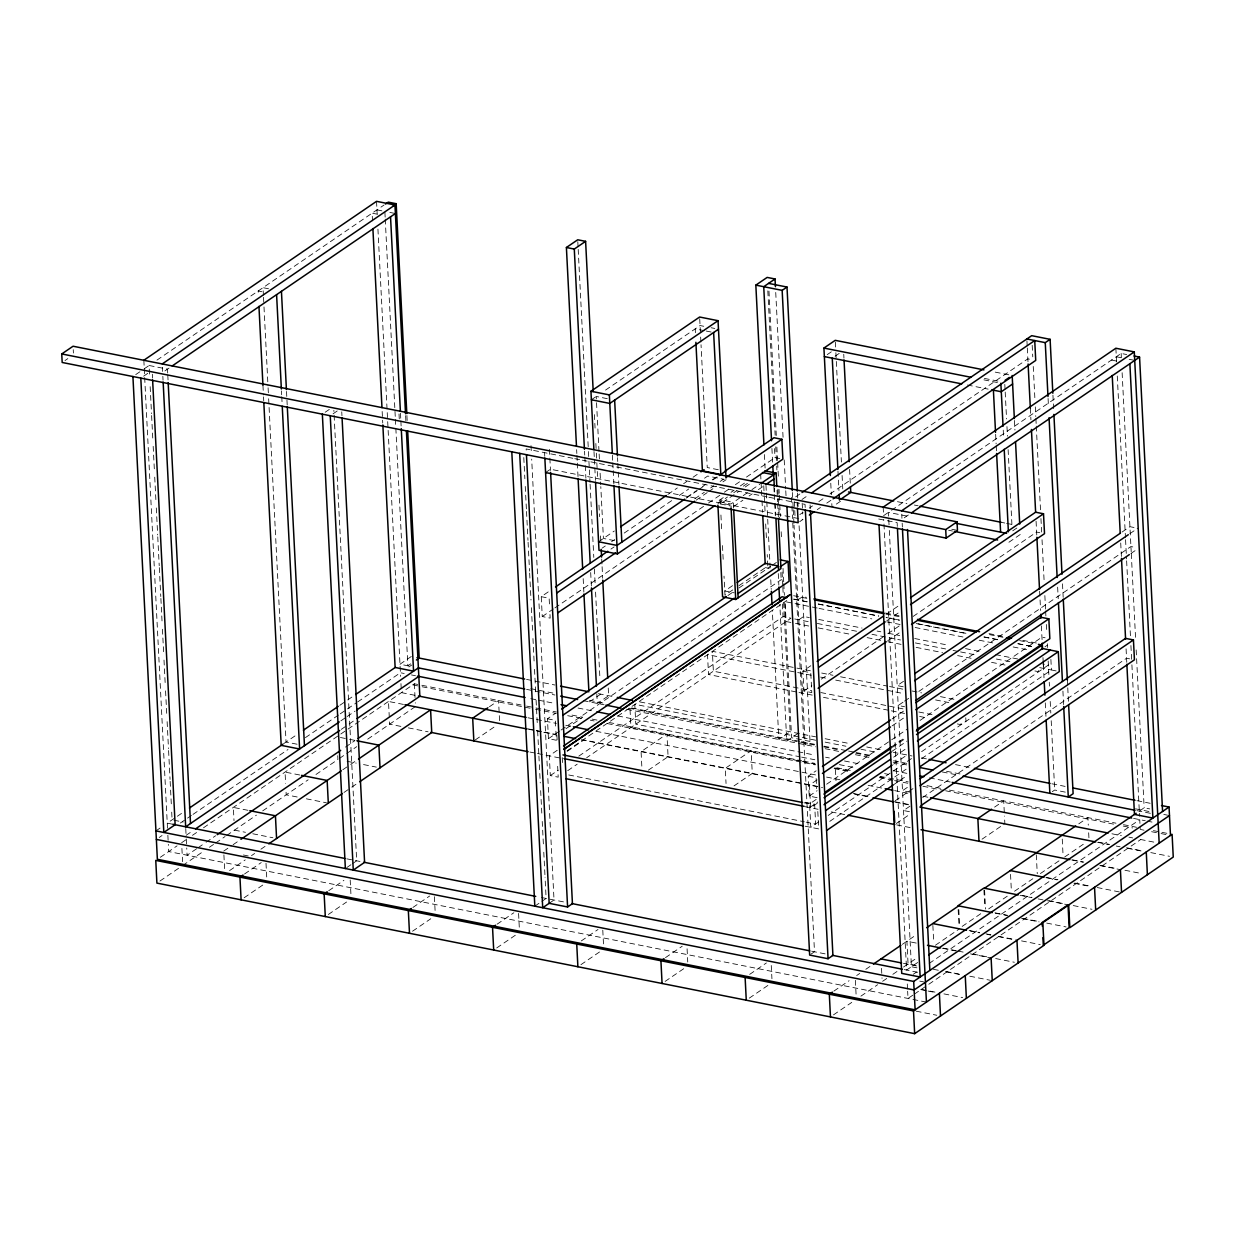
<?xml version="1.0" encoding="UTF-8"?>
<svg xmlns="http://www.w3.org/2000/svg" width="1235" height="1235" viewBox="0 0 1235 1235"><rect width="100%" height="100%" fill="white"/><g stroke="black" fill="none" stroke-linecap="round" stroke-linejoin="round"><path stroke-width="0.75" stroke-dasharray="5 3.75" d="M65.007 360.543L67.832 358.613M135.742 374.591L139.987 371.704M144.279 368.771L150.608 364.449M156.938 360.126L384.039 205.025M143.646 376.166L147.876 373.263M169.025 368.107L162.649 372.461L162.433 367.32M325.191 412.228L329.421 409.341M333.079 413.802L337.325 410.9M591.38 399.769L597.678 395.478M605.551 390.09L700.06 325.546L703.749 326.272M545.577 472.557L550.424 469.238L803.012 519.426L799.369 521.911M827.188 354.646L831.433 351.759M835.076 356.22L839.321 353.318M155.934 830.893L160.179 827.99M181.499 813.433L167.25 823.158L171.989 824.1M283.618 743.686L297.079 734.501M339.826 705.308L346.155 700.986M347.73 699.905L354.075 695.583M411.301 656.495L399.986 664.229L411.317 666.483M410.699 663.859L407.874 665.788L395.787 427.063M159.191 837.484L162.032 835.539M180.341 823.035L191.425 815.471M193.015 814.39L288.002 749.506M305.416 737.619L338.668 714.911M340.258 713.83L356.081 703.024M357.671 701.943L400.418 672.735L404.2 673.492M408.893 666.946L411.734 665.017M598.558 541.764L614.32 531.004M667.873 494.432L677.32 487.964M683.634 483.672L686.784 481.511M693.082 477.219L699.38 472.912M340.829 720.869L345.568 717.612M347.159 716.532L355.078 711.128M602.155 548.124L605.304 545.978M611.603 541.671L614.752 539.525M624.2 533.072L673.029 499.712M679.327 495.42L688.79 488.952M704.537 478.207L707.686 476.046L724.266 479.35M186.099 835.339L192.428 831.016M341.261 729.376L347.591 725.053M349.165 723.972L355.51 719.65M549.976 614.505L550.162 618.117L542.258 616.543L541.254 596.675L549.174 591.256M610.924 549.096L614.088 546.935M686.907 497.196L696.417 490.712M702.746 486.389L705.911 484.228M712.24 479.89L716.995 476.648M160.318 857.275L177.053 845.851M181.622 842.733L186.315 839.522M192.444 835.339L197.291 832.035M203.513 827.774L414.358 683.789L419.962 684.9M686.289 498.091L697.312 490.557M698.902 489.477L705.2 485.17M713.074 479.798L717.797 476.571M694.811 498.77L704.305 492.271M710.634 487.948L713.799 485.787M720.129 481.465L723.309 479.304M696.169 500.144L707.207 492.611M708.782 491.545L716.655 486.158M722.954 481.866L726.103 479.705M196.612 848.738L187.102 855.222L186.732 847.997M198.187 847.658L204.516 843.32M206.106 842.239L215.6 835.755M345.429 747.098L354.924 740.614M542.258 616.543L553.342 608.979M554.932 607.898L706.914 504.096M708.504 503.015L722.753 493.29M724.327 492.209L729.082 488.967M735.412 484.645L740.166 481.388M746.496 477.065L774.993 457.614L779.733 458.555M159.948 881.034L179.723 867.526M182.765 865.442L203.142 851.533M209.41 847.256L214.118 844.045M215.677 842.965L225.079 836.543M226.653 835.478L256.432 815.146M262.7 810.87L308.148 779.825M315.99 774.468L337.927 759.494L337.726 755.696M339.486 758.413L356.73 746.65M367.706 739.148L415.5 706.513L415.315 702.715M723.262 497.612L717.736 501.395L730.888 504.004L750.401 490.681M731.027 492.302L734.146 490.187M740.352 485.942L745.014 482.746M717.983 503.51L727.477 497.026M733.806 492.688L736.971 490.527M743.316 486.204L748.055 482.962M733.605 508.079L733.312 502.352L720.159 499.727L720.375 503.988L739.024 491.252M745.23 487.007L751.451 482.762M751.961 489.616L759.726 484.305M223.72 851.1L231.547 845.743M233.122 844.678L239.389 840.387M342.821 769.745L349.088 765.468M350.663 764.403L356.93 760.112M733.528 506.612L742.852 500.237M749.058 495.991L752.177 493.877M758.383 489.631L763.045 486.436M229.571 870.598L245.24 859.9M251.508 855.623L254.642 853.478M260.909 849.201L265.618 845.99M343.978 792.469L350.246 788.192M351.805 787.112L358.073 782.836M795.695 496.84L800.434 493.599M244.515 874.009L261.249 862.57M489.415 706.744L498.539 700.523L499.218 713.768M801.994 499.48L808.338 495.158M799.863 514.547L803.028 512.386M809.357 508.064L812.522 505.902M818.867 501.58L823.606 498.338M829.951 494.015L1027.844 358.86L1032.583 359.802M244.144 897.752L263.92 884.26M475.351 739.858L496.655 725.315M817.261 509.638L820.426 507.477M826.755 503.139L831.51 499.897M840.464 501.287L831.973 507.091L831.634 500.268M732.54 585.652L724.775 590.963L734.177 592.831M732.756 589.913L724.991 595.224L724.019 576.127M738.978 585.668L767.815 565.97L767.244 554.515M555.889 731.197L556.337 740.244L548.448 738.669L547.445 718.785L555.364 713.382M727.924 595.532L732.679 592.291M739.009 587.968L770.671 566.34M772.261 565.26L777.016 562.018M346.788 867.557L351.033 864.67M352.438 863.697L356.683 860.795L333.867 410.282M589.419 701.866L600.735 694.132M548.448 738.669L559.532 731.105M561.107 730.024L781.184 579.724L784.333 580.357M328.711 890.728L343.917 880.339M566 728.681L582.735 717.242L569.644 714.648M883.596 515.659L889.941 511.336M891.516 510.256L1121.148 353.442L1126.675 354.538M557.232 750.293L549.313 755.712L550.316 775.58L558.205 777.155L557.664 766.317M908.358 514.995L901.982 519.348L901.766 514.208M567.066 750.803L786.772 600.503M328.34 914.487L346.587 902.013M567.158 751.389L583.893 739.966L819.639 786.803M797.825 599.901L802.673 596.598L806.44 597.339M550.316 775.58L558.235 770.177M578.814 756.129L783.052 616.651L790.94 618.21L586.702 757.688M567.714 770.671L577.208 764.172M798.844 619.785L803.692 616.466L809.326 617.593M412.907 907.463L429.641 896.023M412.536 931.221L430.783 918.747M648.313 770.192L668.089 756.685L666.931 733.976L641.073 751.636L641.845 766.781M802.889 671.161L810.778 672.72L811.781 692.603L803.892 691.029L802.889 671.161L810.793 665.742M886.792 613.857L897.876 606.277M1012.731 530.818L1016.976 527.932M886.776 620.819L899.435 612.174M1008.918 542.242L1020.233 534.508M803.892 691.029L811.812 685.626M821.306 679.142L886.221 634.805M887.795 633.725L900.469 625.08M913.128 616.435L1036.628 532.084L1039.777 532.717M887.78 640.703L900.438 632.058M497.103 924.181L513.837 912.758M534.817 906.166L540.467 902.306M541.887 901.334L546.117 898.447L545.052 877.267M549.174 903.325L554.021 900.006L531.683 459.127M798.057 733.343L786.757 741.062L779.825 604.378M496.732 947.94L516.508 934.432M734.022 785.892L752.285 773.419L751.127 750.695L725.269 768.355L726.041 783.515M799.091 525.786L810.021 741.417L805.174 744.72L794.043 525.245M903.557 681.272L897.228 685.595L905.116 687.154M1122.013 532.084L1129.917 526.681L1136.231 527.932M1129.901 533.644L1137.821 528.24M902.986 702.221L898.231 705.463L904.545 706.729M904.56 701.14L909.315 697.898M918.809 691.415L1130.92 546.549L1135.66 547.491M1130.905 553.527L1135.66 550.285M817.107 797.671L809.218 796.096L808.199 776.228L816.119 770.81M892.118 718.924L904.776 710.264M892.087 725.887L904.761 717.242M581.299 940.916L598.018 929.492M817.076 779.902L809.465 785.089L810.608 807.813L818.218 802.611M809.218 796.096L817.122 790.693M826.632 784.21L907.37 729.067M920.044 720.422L1041.939 637.167L1045.103 637.785M891.516 746.851L905.764 737.125M803.954 802.781L809.604 803.908L817.57 798.474M892.442 747.345L906.768 737.557M809.789 807.458L817.755 802.024M892.118 751.235L906.953 741.108M1044.918 646.862L1047.342 645.195M580.929 964.674L600.704 951.166M893.677 757.163L906.336 748.472M893.661 764.125L906.32 755.48M818.712 821.923L810.793 827.342L809.604 803.908M828.206 815.44L905.78 762.458M907.37 761.377L912.125 758.136M921.619 751.652L1048.345 665.078L1042.695 663.951M829.766 821.368L907.354 768.355M921.603 758.66L1051.417 669.972L1056.157 670.929M893.075 785.089L907.324 775.364M907.324 787.39L902.553 790.662L910.442 792.222M665.48 957.634L682.214 946.211M895.174 800.774L907.354 792.469M908.867 791.434L913.437 788.316M909.933 806.177L903.557 810.53L909.871 811.796M922.668 797.486L1126.552 658.24L1131.291 659.181M665.125 981.393L684.885 967.9M896.332 823.498L910.025 814.143M749.676 974.369L766.41 962.945M994.576 807.119L1003.715 800.882L1004.379 814.143M810.855 954.238L814.498 951.753L792.638 520.506M749.305 998.127L769.081 984.619M982.041 839.183L1004.858 823.606L1004.472 816.026M1052.282 791.681L1054.705 790.029L1065.759 792.222M833.872 991.103L849.093 980.713M856.689 975.511L859.73 973.442M865.812 969.29L870.382 966.171M902.353 944.343L916.03 934.988M1078.772 823.853L1087.911 817.616L1088.282 825.181M962.158 926.404L981.933 912.912M833.501 1014.861L851.764 1002.388M860.888 996.151L877.622 984.727M886.761 978.475L882.207 981.593L882.006 977.811M892.843 974.322L897.413 971.204M903.495 967.051L917.188 957.712M935.435 945.238L959.78 928.612M988.679 908.883L1008.455 895.375M1014.537 891.222L1032.8 878.749M1040.395 873.562L1060.17 860.054M1064.724 856.951L1086.013 842.409M917.667 962.482L906.583 970.062L883.751 519.549M1139.318 811.117L1144.166 807.798L1149.692 808.91M913.344 974.245L916.509 972.084M929.183 963.439L1139.751 819.639L1140.198 828.67M912.773 995.209L908.018 998.451L907.648 991.226M914.348 994.129L1140.754 839.507M376.968 209.857L384.857 211.432L385.15 217.206M389.859 212.42L395.385 213.516M1116.301 356.745L1121.828 357.857M1129.191 359.308L1134.718 360.404M377.648 214.273L372.121 213.176L372.507 220.864M1111.454 360.064L1116.98 361.16M995.24 372.121L1010.292 375.116M984.372 378.404L999.439 381.399M983.924 379.855L998.976 382.85M711.113 327.738L714.803 328.479M704.429 330.687L695.212 328.865L695.413 332.694M706.266 331.057L713.629 332.524M967.406 385.011L988.124 389.118M268.551 288.774L263.024 287.678L263.41 295.381M261.851 291.722L258.177 290.981L258.377 294.841M607.265 398.658L596.227 396.466L599.037 452.103M897.444 501.688L906.861 503.556M914.394 505.053L918.161 505.794M1000.983 522.251L1004.75 523.007M1006.618 523.378L1014.151 524.875M718.307 469.732L707.254 467.525L701.032 344.735M906.83 516.045L888.413 512.386L889.185 527.777M951.799 529.244L957.465 530.371M948.681 530.278L952.447 531.019M572.839 458.293L526.156 448.953L526.342 452.813M574.738 458.664L580.388 459.79M582.272 460.161L766.997 496.871M768.88 497.242L805.05 504.359L805.235 508.218M878.718 519.009L897.135 522.667L897.32 526.511M720.375 503.988L731.645 506.226M765.391 567.621L769.158 568.378M614.459 540.637L603.421 538.445L600.797 486.636M885.495 613.039L900.547 616.033M989.003 633.617L1004.055 636.596M1022.873 640.347L1037.925 643.327M793.642 595.718L806.825 598.327M885.896 614.042L899.08 616.666M989.451 634.62L1004.518 637.6M1019.57 640.594L1036.52 643.96M793.704 599.083L807.242 601.769M818.218 603.946L878.764 615.987M899.466 620.093L886.066 617.438L899.265 620.202M918.114 623.798L967.206 633.555M984.094 636.905L1001.091 640.286M1018.011 643.651L1034.961 647.016M793.827 599.268L807.011 601.877M818.311 604.131L878.548 616.095M916.2 623.582L967.036 633.678M983.986 637.044L1000.921 640.409M1017.872 643.775L1032.939 646.769M817.138 608.006L785.089 601.646L786.093 621.529L793.642 623.027M819.021 608.392L871.802 618.874M886.869 621.869L900.068 624.493M915.15 627.488L964.164 637.229M979.232 640.224L994.314 643.219M1013.163 646.955L1028.246 649.965M818.743 619.461L862.03 628.059M877.082 631.054L880.848 631.795M888.382 633.293L899.667 635.546M914.718 638.526L948.604 645.257M965.538 648.622L982.473 651.987M995.657 654.612L1018.242 659.104M794.707 618.967L809.789 621.961M817.338 623.459L857.183 631.378M872.003 634.311L900.469 639.977M915.351 642.926L945.639 648.946M953.049 650.413L958.7 651.54M960.583 651.926L977.626 655.306M996.398 659.027L1011.511 662.037M1039.731 667.641L1051.417 669.972L1050.877 659.119M795.525 623.397L808.709 626.021M818.141 627.889L852.073 634.636M867.155 637.63L886.004 641.366M887.888 641.752L901.071 644.361M916.154 647.372L942.552 652.605M957.619 655.6L972.701 658.595M991.551 662.346L1006.633 665.341M1034.915 670.96L1038.681 671.701L1038.496 668.089M541.254 596.675L549.143 598.234L549.606 607.28M810.376 670.79L712.363 651.308L713.367 671.192L811.38 690.674M821.692 673.044L832.992 675.283M840.541 676.78L887.656 686.151M889.54 686.521L902.739 689.145M912.171 691.013L921.588 692.881M940.437 696.633L955.519 699.627M811.179 675.221L707.516 654.627L708.519 674.511L797.115 692.109M820.611 677.104L828.145 678.602M835.694 680.099L903.541 693.576M935.59 699.936L948.789 702.561M820.812 692.542L903.742 709.013M918.825 712.008L932.024 714.633M798.999 692.48L812.198 695.104M823.498 697.343L889.478 710.449M891.361 710.835L904.545 713.46M919.627 716.454L927.176 717.952M957.326 723.942L961.108 724.683L960.923 721.07M526.558 679.404L554.916 685.024M598.373 693.669L613.486 696.663M639.946 701.928L815.687 736.847M825.134 738.715L849.695 743.593M866.708 746.974L881.821 749.985M893.152 752.238L912.047 755.99M921.495 757.873L927.176 759M955.519 764.619L970.633 767.63M1051.88 783.777L1065.11 786.402M1136.926 800.666L1150.155 803.29M815.733 740.244L634.775 704.29L635.793 724.173L799.786 756.762M825.165 742.127L845.898 746.233M860.98 749.244L877.946 752.609M810.021 741.417L791.604 737.758L784.765 602.989M799.585 741.309L629.927 707.609L630.946 727.477L815.671 764.187M801.469 741.679L814.652 744.304M824.085 746.187L846.701 750.679M848.584 751.05L854.25 752.177M856.133 752.547L873.099 755.913M530.772 688.667L553.45 693.175M589.357 700.307L604.471 703.317M629.032 708.195L814.22 744.983M823.668 746.866L840.68 750.247M855.793 753.242L872.805 756.623M893.584 760.76L906.814 763.384M946.504 771.273L961.617 774.268M1135.459 808.817L1150.572 811.812M1163.802 814.436L1167.584 815.193M526.589 689.377L554.932 695.012M583.275 700.646L604.069 704.768M626.747 709.276L815.702 746.82M825.15 748.703L840.263 751.698M855.392 754.708L870.505 757.703M893.183 762.211L908.296 765.221M942.305 771.968L959.317 775.348M1136.941 810.639L1150.372 813.309M411.471 674.943L415.531 675.746M530.803 698.655L536.469 699.782M538.352 700.152L553.481 703.147M578.042 708.041L595.054 711.406M617.716 715.914L814.251 754.971M825.582 757.209L829.364 757.966M844.478 760.976L859.591 763.971M893.615 770.733L906.845 773.357M929.523 777.865L950.302 782.002M1133.591 818.419L1145.277 820.735M1147.114 821.105L1154.478 822.556M801.669 757.132L814.853 759.757M839.368 764.619L854.45 767.614M884.6 773.604L888.366 774.36M421.83 685.271L524.736 705.725M526.604 706.096L534.091 707.578M535.959 707.948L556.553 712.039M592.09 719.11L597.709 720.221M608.932 722.444L801.638 760.745M803.522 761.115L814.745 763.338M850.297 770.408L835.323 767.429L835.987 780.69M880.231 776.352L908.296 781.925M927.006 785.645L941.965 788.625M949.453 790.107L1115.977 823.189M1123.449 824.671L1136.555 827.28M1153.382 830.63L1172.092 834.335M834.52 767.938L851.486 771.304M879.752 776.923L883.519 777.664M412.737 684.9L420.286 686.398M422.185 686.768L533.674 708.921M535.558 709.291L556.352 713.429M567.683 715.683L582.796 718.677M590.361 720.19L594.143 720.931M607.373 723.571L815.224 764.866M834.119 768.618L851.131 771.998M879.474 777.633L892.704 780.258M894.588 780.628L907.818 783.252M922.946 786.263L943.725 790.4M945.609 790.77L1113.8 824.177M1123.248 826.061L1132.696 827.944M1140.245 829.441L1144.027 830.182M1151.591 831.695L1159.14 833.193M1161.039 833.563L1166.705 834.69M547.445 718.785L555.333 720.36L555.796 729.391M401.421 692.619L419.838 696.278M528.024 717.782L556.367 723.401M565.815 725.285L573.38 726.782M596.057 731.29L817.138 775.225M826.586 777.093L839.815 779.717M868.159 785.352L883.287 788.362M894.619 790.616L907.849 793.24M922.962 796.235L928.627 797.362M1111.932 833.779L1121.38 835.663M1128.929 837.16L1132.711 837.917M1140.275 839.414L1155.481 842.44M808.199 776.228L816.103 777.788L816.644 788.64M527.762 728.804L555.827 734.393M853.308 793.487L870.15 796.837M894.48 801.669L909.439 804.649M1098.409 842.193L1109.632 844.416M1126.474 847.766L1141.449 850.745M1150.804 852.598L1169.514 856.318M403.459 704.429L388.485 701.449L389.257 716.593M528.812 729.329L534.431 730.441M536.299 730.811L541.918 731.938M543.786 732.309L555.009 734.532M581.206 739.734L822.556 787.698M854.373 794.012L871.2 797.362M895.529 802.194L908.62 804.788M1097.591 842.332L1108.845 844.555M1116.301 846.052L1120.068 846.778M1127.524 848.291L1142.514 851.239M805.205 802.271L814.637 804.155L815.64 824.023L806.223 822.155M400.866 726.396L389.642 724.173L389.349 718.492M408.353 727.878L428.082 731.799M529.969 752.053L535.573 753.165M537.457 753.535L563.639 758.738M805.004 806.687L818.095 809.295M831.201 811.904L846.16 814.868M896.672 824.903L911.646 827.882M1072.551 859.853L1083.79 862.061M1100.617 865.426L1117.474 868.761M1124.946 870.258L1141.804 873.593M1071.748 859.977L1082.987 862.215M1099.814 865.565L1120.407 869.656M568.717 774.962L804.34 821.784M805.143 826.215L818.682 828.901L817.678 809.033M1046.709 877.498L1057.932 879.721M1074.774 883.071L1089.749 886.051M1097.236 887.533L1119.682 891.994M340.428 737.496L347.761 738.947M349.582 739.317L355.078 740.413M1045.891 877.637L1057.129 879.876M1073.956 883.226L1090.798 886.56M297.095 744.226L286.041 742.034L268.582 397.408M347.081 761.3L356.22 763.122M363.553 764.573L376.366 767.12M1022.719 895.529L1032.074 897.382M1048.916 900.732L1065.759 904.082M1073.246 905.564L1091.956 909.284M1020.033 895.298L1031.256 897.536M1038.095 898.895L1046.23 900.516M1047.45 900.747L1068.676 904.962M994.993 912.819L1007.436 915.289M1023.059 918.392L1039.901 921.742M1046.724 923.101L1066.098 926.945M299.704 774.993L285.053 772.091L285.625 783.453M995.395 913.205L1007.281 915.567M1021.577 918.408L1039.083 921.881M297.187 796.992L286.211 794.815L286.011 791.017M306.342 798.813L326.472 802.812M969.135 930.48L979.695 932.579M985.978 933.83L991.582 934.941M998.405 936.3L1014.043 939.403M1021.515 940.885L1040.225 944.605M970.185 930.989L979.54 932.857M987.027 934.339L990.763 935.08M998.25 936.578L1016.961 940.283M943.278 948.14L956.369 950.734M958.236 951.104L965.724 952.602M973.211 954.084L988.185 957.063M995.657 958.545L1014.367 962.266M247.973 810.314L233.338 807.412L234.002 820.658M916.262 943.077L906.907 941.224L908.065 963.933L917.42 965.801M942.459 948.279L959.302 951.629M970.525 953.852L991.103 957.943M234.48 830.121L245.472 832.313M252.789 833.764L272.92 837.762M945.485 971.374L960.444 974.353M969.799 976.206L990.377 980.297M903.48 963.362L916.602 965.94M933.413 969.305L939.048 970.401M946.519 971.899L959.626 974.492M173.934 820.225L183.15 822.047M916.957 967.839L911.43 966.743L889.293 529.707M346.773 858.834L359.987 861.459M541.393 897.505L565.074 902.198M811.627 951.182L826.74 954.192M904.205 969.583L917.636 972.254M919.766 981.115L923.595 981.871M921.48 989.42L936.439 992.4M943.926 993.882L962.652 997.587M243.357 854.99L248.976 856.117M920.662 989.559L926.265 990.686M928.133 991.057L935.621 992.539M926.435 1002.11L168.686 851.563L168.315 844.339M916.2 1011.172L936.778 1015.263M1121.148 353.442L1121.334 357.286M1122.121 372.692L1131.198 551.736M1131.291 553.666L1135.582 638.387M1136.169 649.934L1144.166 807.798M1115.869 348.239L1116.687 364.449M1117.274 376.011L1125.471 537.734M1125.564 539.649L1126.536 558.899M1126.629 560.829L1130.534 637.847M1130.92 645.55L1131.8 662.871M1131.908 664.8L1139.565 816.227M1120.716 542.968L1121.395 556.445M1126.073 648.854L1126.768 662.331M1088.668 832.761L1089.054 840.325M1052.93 395.154L1053.625 408.631M1062.486 583.831L1063.181 597.308M1067.364 680.099L1067.658 685.873M1067.766 687.802L1068.445 701.279M1048.083 398.473L1048.469 406.176M1057.639 587.15L1058.225 598.697M1062.918 691.106L1063.597 704.583M1062.254 839.044L1063.103 856.102M1032.182 345.291L1032.769 356.838M1033.247 366.471L1034.915 399.198M1035.301 406.902L1035.779 416.535M1035.887 418.449L1036.18 424.223M1036.273 426.152L1040.565 510.873M1040.951 518.561L1041.63 532.038M1042.031 539.741L1044.177 582.102M1044.856 595.579L1045.536 609.056M1045.628 610.985L1045.921 616.759M1046.323 624.462L1046.709 632.166M1047.295 643.713L1047.496 647.557M1048.175 661.034L1048.855 674.511M1049.241 682.214L1049.441 686.073M1050.213 701.465L1050.8 713.027M1051.201 720.715L1054.705 790.029M1026.933 340.783L1027.227 346.68M1027.304 348.008L1028.014 362.087M1030.345 408.291L1030.932 419.838M1036.072 521.247L1036.783 535.357M1039.623 591.194L1040.596 610.445M1041.367 625.836L1042.155 641.243M1042.973 657.56L1043.251 662.979M1043.343 664.785L1044.007 677.83M1045.273 702.854L1045.952 716.331M1043.127 661.157L1043.498 668.397M1014.46 420.471L1014.938 430.058M1036.304 854.821L1037.261 873.747M1004.811 384.363L1005.105 390.121M1005.197 392.035L1006.556 418.897M1006.957 426.569L1007.436 436.171M1008.115 449.602L1011.913 524.427M1003.237 430.12L1003.623 437.792M995.642 434.303L996.12 443.89M996.228 445.82L996.506 451.562M1010.539 874.365L1011.403 891.408M984.588 890.126L985.545 909.068M983.924 890.003L984.789 907.046M965.77 717.767L965.955 721.379M958.823 909.686L959.688 926.729M958.159 909.562L959.024 926.59M932.873 925.447L933.722 942.49M902.183 523.208L902.368 527.052M883.179 507.153L883.519 513.961M907.293 984.002L907.555 989.42M881.528 968.348L881.898 975.928M843.752 354.26L843.953 358.104M849.587 469.393L850.359 484.738M835.323 342.049L835.586 347.159M835.863 352.701L841.405 462.06M842.085 475.49L842.764 488.921M837.978 471.353L838.951 490.542M830.769 483.225L831.356 494.726M855.361 980.343L856.133 995.487M810.083 504.899L810.284 508.758M802.179 503.108L802.735 513.945M797.439 493.058L797.825 500.762M797.918 502.676L798.119 506.535M797.162 502.861L797.331 506.473M794.29 501.534L794.661 508.758M794.753 510.564L795.016 515.983M792.391 492.518L792.777 500.221M792.885 502.136L793.179 507.925M793.271 509.839L793.951 523.316M791.481 497.396L792.546 518.577M775.734 292.448L783.144 438.78M784.21 459.96L785.676 488.828M785.769 490.758L786.17 498.461M768.973 291.089L776.29 435.492M776.877 447.039L777.556 460.516M777.649 462.446L778.529 479.767M779.023 489.4L779.208 493.244M779.316 495.173L779.702 502.877M779.794 504.791L780.381 516.354M781.168 531.745L781.554 539.448M783.021 568.332L783.7 581.808M783.793 583.738L784.379 595.285M767.83 290.889L775.148 435.276M775.734 446.838L776.614 464.159M776.707 466.089L776.908 469.933M777.88 489.183L778.266 496.887M778.374 498.817L778.76 506.52M778.853 508.434L779.347 518.067M782.079 571.975L782.758 585.452M782.851 587.381L783.252 595.085M783.638 602.773L790.168 731.768L778.853 739.503L772.323 610.507M777.016 490.28L777.587 501.75M777.679 503.648L778.359 517.017M774.53 448.567L774.993 457.614M780.813 572.5L781.184 579.724M782.403 603.992L783.052 616.651M774.391 488.118L774.577 491.947M775.163 503.401L775.75 514.856M771.921 448.429L772.709 463.835M773.882 486.93L774.175 492.703M774.268 494.633L775.333 515.813M778.266 573.565L778.853 585.128M764.419 454.557L765.098 468.034M765.978 485.37L766.271 491.144M766.379 493.058L770.177 568.146M770.763 579.709L771.242 589.327M763.755 485.756L764.233 495.312M764.341 497.226L765.206 514.408M765.685 523.949L766.564 541.146M760.652 474.055L760.945 479.782M761.038 481.696L761.918 498.878M762.01 500.792L762.597 512.247M771.258 965.508L771.937 978.753M720.931 515.01L721.796 532.192M722.475 545.561L723.339 562.759M699.72 318.738L700.554 335.133M700.646 337.062L700.94 342.821M687.077 948.773L687.741 962.034M617.562 457.676L617.747 461.519M617.84 463.434L618.92 484.552M612.421 455.236L612.699 460.995M612.807 462.909L613.1 468.667M613.193 470.581L613.872 484.012M599.145 454.017L599.531 461.705M600.117 473.206L600.689 484.722M594.39 414.62L595.069 428.097M595.857 443.488L596.243 451.192M596.335 453.121L596.721 460.825M596.829 462.739L597.709 480.075M598.975 505.1L599.562 516.647M600.534 535.913L600.92 543.601M601.707 559.007L602.001 564.781M602.093 566.711L602.68 578.258M608.237 688.003L608.623 695.706L597.308 703.425L596.829 693.808M594.004 451.578L594.282 457.336M594.39 459.25L595.455 480.353M577.81 241.69L578.104 247.479M578.196 249.393L588.354 449.633M588.447 451.547L588.833 459.25M588.925 461.18L590.006 482.36M590.098 484.274L593.803 557.448M594.39 568.995L595.177 584.402M595.563 592.09L599.948 678.741M584.541 451.223L584.726 455.067M584.834 456.996L585.899 478.177M590.685 572.515L591.364 585.992M602.788 930.156L603.544 945.3M576.637 449.648L576.838 453.507M576.93 455.422L577.224 461.195M577.332 463.125L578.011 476.602M583.182 578.644L583.862 592.121M549.421 449.37L550.486 470.473M562.234 757.58L562.512 762.998M544.573 452.674L544.759 456.286M556.877 734.902L557.263 742.482M531.004 445.65L531.297 451.423M523.794 457.552L524.86 478.732M525.245 486.436L526.419 509.53M526.527 511.46L527.978 540.343M528.086 542.258L529.537 571.141M529.645 573.071L531.004 600.025M531.39 607.728L532.563 630.823M532.964 638.526L534.122 661.636M534.523 669.339L535.681 692.434M536.083 700.137L537.256 723.247M537.642 730.935L538.815 754.045M538.908 755.974L540.266 782.928M540.668 790.632L541.825 813.726M542.227 821.429L543.4 844.539M543.786 852.227L544.959 875.337M518.592 913.421L519.348 928.581M499.31 715.667L499.696 723.231M434.396 896.703L435.152 911.847M406.902 415.485L407.288 423.188M405.62 415.67L406.006 423.373M400.48 413.2L400.773 418.989M400.866 420.903L401.159 426.677M414.358 683.789L415.207 700.832M399.013 413.91L399.399 421.614M385.243 219.135L395.293 417.43M395.385 419.36L395.679 425.133M376.536 201.336L377.154 213.717M377.941 229.108L387.589 419.715M387.697 421.644L400.603 676.363M400.958 683.588L401.236 689.006M382.155 411.471L382.742 423.018M341.755 411.857L341.956 415.701M350.2 879.968L350.972 895.113M286.52 391.449L287.199 404.926M281.472 390.908L281.657 394.752M281.765 396.682L282.059 402.456M263.518 297.295L263.904 304.999M263.997 306.928L267.995 385.86M268.088 387.79L268.489 395.493M262.947 385.32L263.441 394.953M263.534 396.867L263.734 400.727M266.004 863.25L266.775 878.394M223.905 854.882L224.863 873.809M167.698 373.001L167.497 369.142L149.08 365.483L149.667 377.046M167.79 374.931L168.083 380.704M162.85 376.304L163.035 380.164M185.759 828.531L186.006 833.64M186.284 838.951L186.655 846.191M181.9 848.414L182.579 861.659M152.322 374.22L152.522 378.064M150.161 386.663L151.519 413.617M151.612 415.547L152.785 438.641M153.171 446.344L154.344 469.454M154.73 477.158L155.903 500.252M156.305 507.956L157.663 534.909M157.756 536.839L159.222 565.723M159.315 567.637L160.782 596.52M160.89 598.45L162.047 621.545M162.449 629.248L163.607 652.358M164.008 660.061L165.166 683.156M165.567 690.859L166.74 713.969M167.126 721.657L168.485 748.611M168.593 750.54L170.044 779.424M170.152 781.354L171.325 804.448M171.711 812.151L172.097 819.855M143.847 360.25L144.186 367.073M144.233 368.802L167.682 831.68M167.867 835.292L168.238 842.532M73.235 349.628L73.405 353.04"/><path stroke-width="1.5" d="M789.752 594.791L563.7 749.429L789.891 594.961M61.75 353.951L73.066 346.232L957.032 521.849L957.465 530.371L946.149 538.105L62.182 362.473L61.75 353.951L945.717 529.583L957.032 521.849M143.847 360.25L376.536 201.336L394.953 204.995L405.528 413.74M385.443 204.068L388.284 202.139L396.173 203.698L406.809 413.555M393.348 205.627L396.173 203.698M162.264 363.908L394.953 204.995M172.19 365.946L395.385 213.516M576.452 445.804L566.402 247.494L577.718 239.775L585.606 241.334L593.217 391.51M566.402 247.494L574.29 249.069L585.606 241.334M593.896 449.663L590.947 391.248L699.627 317.024L718.044 320.683L726.026 478.007M763.94 444.94L755.835 285.131L767.151 277.412L775.04 278.971L775.441 286.674M775.04 278.971L763.739 286.705L771.535 440.725M590.947 391.248L609.364 394.907L718.044 320.683M718.477 329.205L609.797 403.428L591.38 399.769M755.835 285.131L782.156 290.364L787.004 287.045L797.331 491.129M830.383 475.537L823.93 348.069L835.23 340.335L983.94 369.882M189.418 808.03L282.83 744.242M303.409 730.178L338.236 706.389M355.649 694.502L395.231 667.471L413.555 671.192L401.267 428.607M416.365 659.999L419.19 658.07L407.673 430.876M620.618 526.697L666.298 495.497M700.955 471.832L704.104 469.686M339.239 721.95L185.667 826.817L163.144 382.078M356.653 710.048L418.403 667.888M195.593 828.855L339.671 730.456M357.085 718.569L418.835 676.409M555.503 586.934L607.744 551.258M724.914 471.245L773.99 437.73L781.879 439.305L782.882 459.173L751.22 480.801M684.715 499.156L616.991 545.422L598.558 541.764M719.372 475.49L725.671 471.183M557.062 592.831L615.648 552.832M726.473 477.142L781.879 439.305M595.548 482.283L598.99 550.27L617.407 553.944L694.595 501.225M217.19 834.675L340.675 750.34M358.088 738.453L419.838 696.278L406.408 431.077M558.066 612.714L714.803 505.671M761.285 483.24L776.136 473.098L776.815 486.466M240.949 839.321L341.261 770.825M358.49 759.046L430.583 709.816L431.741 732.525L359.647 781.77M766.163 484.321L773.928 479.01M268.751 843.845L342.404 793.534M802.024 492.518L1031.688 335.673L1050.105 339.332L1052.837 393.239M243.002 875.044L239.945 877.112L241.103 899.836M487.902 707.794L472.681 718.183L473.839 740.892M811.503 492.997L1034.729 340.551L1035.733 360.419L833.085 498.817M1026.841 338.977L1045.258 342.635L1050.105 339.332M1005.105 380.318L1009.35 377.431M809.342 515.041L814.097 511.799M840.85 499.172L850.761 492.41L850.467 486.652M1012.607 384.008L1001.292 391.742L991.89 389.874M737.202 582.472L765.175 563.361L778.328 565.985L737.928 593.572M561.693 709.06L726.35 596.613M563.253 714.957L734.238 598.188M780.149 566.819L788.069 561.416L789.072 581.299L564.256 734.825M717.921 505.208L722.568 596.875L735.72 599.484L780.968 568.579L778.467 518.932M883.179 507.153L1115.869 348.239L1134.286 351.898L1159.171 843.165M327.182 891.763L324.141 893.847L325.299 916.571M901.596 510.811L1134.286 351.898M563.561 745.971L782.048 596.767L786.788 597.709M911.523 512.834L1139.565 357.1L1162.583 811.457M411.379 908.497L408.337 910.581L409.495 933.289M817.138 661.42L883.627 616.018M910.535 597.632L1035.609 512.216L1043.513 513.775L1044.517 533.659L911.523 624.478M818.697 667.317L885.186 621.9M910.519 604.61L1043.513 513.775M818.11 688.281L886.19 641.783M495.575 925.231L492.533 927.3L493.691 950.024M549.776 902.909L542.705 907.74L519.688 453.368M526.45 454.727L549.174 903.325L567.591 906.984L572.438 903.665L550.594 472.403M914.641 673.692L1120.423 533.165M914.626 680.67L1128.311 534.724M915.629 700.554L1129.33 554.608M822.448 766.487L890.528 720.005M915.861 702.7L1040.935 617.284L1048.839 618.843L1049.843 638.727L916.849 729.545M822.433 773.465L890.512 726.967M915.845 709.677L1048.839 618.843M825.026 792.268L891.516 746.851M823.946 794.12L890.836 748.425M916.324 731.027L1042.17 645.087L1042.34 648.637M824.038 797.733L891.022 751.976M916.509 734.578L1042.525 648.514L1058.302 651.679L1059.321 671.562L919.998 766.703M824.007 804.726L890.512 759.293M917.42 740.938L1050.414 650.089M825.582 810.623L892.071 765.206M918.979 746.835L1058.302 651.679M826.586 830.507L893.075 785.089M920.075 778.698L1125.548 638.371L1133.437 639.931L1134.44 659.814L921.001 805.575M663.967 958.684L660.926 960.753L662.068 983.477M919.998 785.692L1133.437 639.931M991.535 809.203L977.858 818.543L979 841.267M786.927 506.489L809.651 955.072L828.067 958.73L832.915 955.427L810.376 510.688M832.359 992.137L829.318 994.221L830.46 1016.93M873.423 964.087L900.824 945.377M926.682 927.717L958.622 905.903M984.48 888.243L1075.731 825.922M928.751 954.917L1136.154 813.278M155.934 830.893L913.684 981.439L1169.051 807.042L1170.487 835.447M1169.483 815.563L914.116 989.961L156.366 839.414M1042.819 922.622L1043.976 945.346L914.656 1033.664L156.907 883.102L155.764 860.394L913.514 1010.94L1172.092 834.335L1173.25 857.059L1069.834 927.686L1068.676 904.962M768.587 283.386L787.004 287.045M1134.039 356.004L1139.565 357.1M823.93 348.069L970.741 377.231M824.362 356.591L961.772 383.884M764.866 470.859L776.136 473.098M762.443 472.511L773.712 474.749L774.299 486.219M848.507 491.962L893.692 500.947M920.044 506.18L1000.983 522.251M955.782 523.254L1006.602 533.35M954.331 531.39L997.633 540.004M545.577 472.557L798.165 522.729L797.424 508.28M780.18 559.856L788.069 561.416M813.973 598.836L883.612 612.668M917.482 619.399L979.587 631.733M1007.822 637.353L1011.588 638.094M814.359 599.824L884.013 613.671M917.914 620.402L976.267 631.996M1006.401 637.986L1010.153 638.727M1038.403 644.346L1042.17 645.087M416.967 657.622L524.674 679.018M560.582 686.151L588.925 691.785M617.268 697.42L632.382 700.43M929.06 759.371L946.072 762.751M974.415 768.386L1049.997 783.391M1072.675 787.899L1135.027 800.295M1161.487 805.544L1169.051 807.042M418.881 667.981L524.705 689.006M560.597 696.139L577.61 699.519M605.953 705.154L621.066 708.149M919.643 767.475L932.857 770.1M963.099 776.105L1135.058 810.268M417.415 676.116L525.137 697.528M561.03 704.66L566.711 705.787M596.937 711.792L610.167 714.417M920.06 775.981L923.842 776.738M952.185 782.372L1131.708 818.033M418.433 696L526.141 717.396M573.38 726.782L588.493 729.792M885.171 788.733L892.735 790.23M930.526 797.748L1108.15 833.038M404.972 704.722L526.944 728.959M564.364 736.4L575.587 738.623M873.083 797.733L893.661 801.824M919.843 807.026L1095.738 841.946M562.975 754.909L802.071 802.41M430.799 732.34L528.101 751.683M564.75 758.769L804.139 806.332M848.028 815.239L894.804 824.532M921.001 829.735L1036.999 852.783M1036.211 852.922L1069.88 859.606M565.754 778.652L803.259 825.845M356.9 740.768L378.867 745.137L380.025 767.846M1010.354 870.582L1044.023 877.267M1018.165 894.927L983.832 888.104L957.974 905.764L992.307 912.588M301.525 775.364L327.151 780.458L328.309 803.167M932.765 923.564L966.449 930.248M249.81 810.685L275.436 815.779L276.578 838.488M927.485 945.315L940.591 947.909M881.034 958.9L901.627 962.976M172.776 824.254L344.874 858.449M363.769 862.215L535.728 896.378M571.635 903.511L809.728 950.811M832.405 955.319L902.322 969.213M1129.871 363.723L1152.888 818.079L1134.471 814.421L1126.86 664.26M1146.265 851.996L1147.392 874.72M1112.226 375.471L1120.222 533.335M1121.488 558.359L1125.594 639.221M1120.407 869.656L1121.55 892.365M1094.534 887.301L1095.692 910.025M1053.903 414.404L1062.007 574.213M1063.273 599.237L1067.364 680.099M1068.63 705.123L1073.122 793.688L1068.275 797.007L1063.69 706.513M1045.258 342.635L1047.99 396.543M1049.055 417.723L1057.16 577.517M1058.426 602.557L1062.424 681.488M1028.107 364.001L1030.345 408.291M1031.426 429.471L1035.625 512.247M1036.891 537.287L1039.515 589.265M1040.781 614.289L1040.982 618.148M1042.247 643.173L1042.541 648.946M1044.208 681.674L1044.887 695.151M1046.153 720.175L1049.858 793.349M1042.355 926.281L1042.17 922.499L1068.028 904.838L1069.17 927.562L1043.313 945.223L1042.927 937.643M1012.175 375.486L1014.352 418.541M1015.525 441.574L1019.709 524.072M1000.859 383.221L1003.052 426.276M1004.209 449.293L1008.393 531.806M993.403 390.167L995.534 432.389M996.614 453.492L1000.597 532.162M1016.961 940.283L1018.119 963.007M991.103 957.943L992.261 980.667M945.717 529.583L946.149 538.105M965.245 975.604L966.372 998.343M939.372 993.28L940.514 1016.004M907.509 529.522L929.847 970.401M902.461 528.981L926.435 1002.11M897.428 528.441L920.152 977.024L901.735 973.365L879.011 524.782M913.684 981.439L915.12 1009.844L157.37 859.282L132.917 376.521M913.514 1010.94L914.656 1033.664M894.14 811.287L894.711 822.649M844.045 360.018L849.201 461.705M832.251 358.15L837.886 469.439M839.152 494.386L839.445 500.129M805.343 510.148L828.067 958.73M782.156 290.364L792.299 490.588M775.935 518.669L778.544 570.246M772.801 465.749L773.187 473.453M778.945 587.042L779.625 600.519M771.35 591.256L772.029 604.733M762.782 516.06L765.206 563.808M733.698 509.993L738.144 597.833M731.074 507.817L735.72 599.484M713.629 332.524L720.823 474.502L702.406 470.844L695.892 342.296M745.122 977.487L746.264 1000.211M614.644 400.125L617.454 455.761M619.013 486.466L621.838 542.103M609.364 394.907L612.313 453.322M613.965 485.942L617.407 553.944M601.213 549.39L601.599 557.078M602.773 580.188L607.744 678.37M574.29 249.069L584.433 449.293M585.992 480.091L590.191 562.882M591.457 587.906L596.428 686.104M578.104 478.532L582.688 569.011M583.954 594.05L588.833 690.303M576.73 944.034L577.887 966.743M544.851 458.092L567.591 906.984M511.799 451.794L534.817 906.166M390.538 216.835L400.387 411.286M372.893 228.568L381.97 407.627M382.85 424.948L395.138 667.533M342.049 417.631L364.587 862.37L353.272 870.104L330.254 415.732M322.35 414.157L345.368 868.529M281.441 291.337L286.412 389.519M287.292 406.855L304.458 745.693M276.594 294.64L281.364 388.979M282.244 406.315L299.611 749.012L281.194 745.353L263.827 402.656M258.949 306.388L262.947 385.32M168.176 382.618L190.514 823.513M152.615 379.994L175.138 824.733L163.823 832.452L140.805 378.095"/></g></svg>
